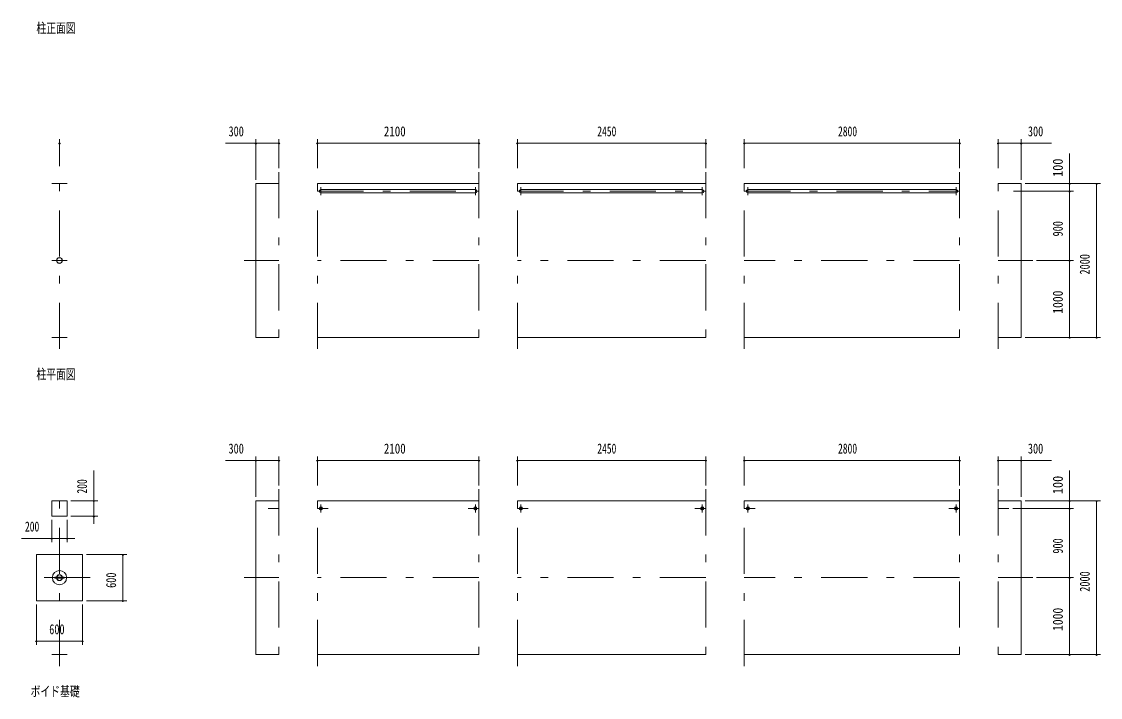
# Model space of a CAD drawing. Units: millimetres, scale not verified. Extents: x -22419 to 22419, y -10500 to 10500.
# Drawn here: x -22419 to -8394, y -8113 to 676 of the extents above; entities that cross this region are included whole.
import ezdxf
from ezdxf.enums import TextEntityAlignment as Align

# ---------------------------------------------------------------- set-up
doc = ezdxf.new("R2010")
doc.units = ezdxf.units.MM
doc.header["$LTSCALE"] = 50
doc.linetypes.add('USER3', pattern=[24, 12, -5, 2, -5])
for name, color, linetype, lineweight in [('0-2_1-0BOLD', 7, 'Continuous', 18), ('0-3_1-2CENTER', 3, 'USER3', 18), ('0-5_1-5DIM', 3, 'Continuous', 18)]:
    doc.layers.add(name, color=color, linetype=linetype, lineweight=lineweight)
doc.styles.add('ＭＳ ゴシック', font='')
doc.styles.get('ＭＳ ゴシック').set_extended_font_data('MS Gothic')

msp = doc.modelspace()

# ---------------------------------------------------------------- linework, layer by layer
at = {"layer": '0-2_1-0BOLD'}
for p, q in [((-22026.55, -1430.33), (-21826.55, -1430.33)), ((-16473.51, -1430.33), (-18573.52, -1430.33)), ((-18527.16, -1508.98), (-16519.87, -1508.98)), ((-13523.51, -1430.33), (-15973.51, -1430.33)), ((-15927.16, -1508.98), (-13569.86, -1508.98)), ((-10223.52, -1430.33), (-13023.51, -1430.33)), ((-12977.16, -1508.98), (-10269.87, -1508.98)), ((-16519.87, -1551.68), (-18527.16, -1551.68)), ((-13569.86, -1551.68), (-15927.16, -1551.68)), ((-10269.87, -1551.68), (-12977.16, -1551.68)), ((-21826.55, -3430.33), (-22026.55, -3430.33)), ((-18573.52, -3430.33), (-16473.51, -3430.33)), ((-15973.51, -3430.33), (-13523.51, -3430.33)), ((-13023.51, -3430.33), (-10223.52, -3430.33)), ((-9423.52, -3430.33), (-9723.52, -3430.33)), ((-22026.55, -5555.32), (-21826.55, -5555.32)), ((-18573.52, -5555.33), (-16473.51, -5555.33)), ((-15973.51, -5555.33), (-13523.51, -5555.33)), ((-13023.51, -5555.33), (-10223.52, -5555.33)), ((-9723.52, -5555.33), (-9423.52, -5555.33)), ((-21986.55, -6548.83), (-21964.14, -6548.83)), ((-21961.3, -6548.83), (-21891.81, -6548.83)), ((-21891.81, -6561.83), (-21961.3, -6561.83)), ((-22026.55, -7555.33), (-21826.55, -7555.33)), ((-16473.51, -7555.32), (-18573.52, -7555.32)), ((-13523.51, -7555.32), (-15973.51, -7555.32)), ((-10223.52, -7555.32), (-13023.51, -7555.32))]:
    msp.add_line(p, q, dxfattribs=at)
for points in [[(-19073.51, -1430.33), (-19373.51, -1430.33), (-19373.51, -3430.33), (-19073.51, -3430.33)], [(-9423.52, -3430.33), (-9423.52, -1430.33), (-9723.52, -1430.33)], [(-21826.55, -5555.33), (-21826.55, -5755.33), (-22026.55, -5755.33), (-22026.55, -5555.33)], [(-19073.51, -7555.32), (-19373.51, -7555.32), (-19373.51, -5555.33), (-19073.51, -5555.33)], [(-9423.52, -5555.33), (-9423.52, -7555.32), (-9723.52, -7555.32)], [(-21964.14, -6561.83), (-21986.55, -6561.83), (-21986.55, -6548.83)], [(-21888.96, -6548.83), (-21866.55, -6548.83), (-21866.55, -6561.83), (-21888.96, -6561.83)]]:
    msp.add_lwpolyline(points, dxfattribs=at)
msp.add_lwpolyline([(-22226.55, -6255.33), (-22226.55, -6855.33), (-21626.55, -6855.33), (-21626.55, -6255.33)], close=True, dxfattribs=at)
for centre, radius in [((-21926.55, -2430.33), 38.15), ((-21926.55, -2430.33), 35.35), ((-18527.16, -5655.33), 21.35), ((-18527.16, -5655.33), 19.05), ((-16519.86, -5655.33), 21.35), ((-16519.86, -5655.33), 19.05), ((-15927.16, -5655.33), 21.35), ((-15927.16, -5655.33), 19.05), ((-13569.86, -5655.33), 21.35), ((-13569.86, -5655.33), 19.05), ((-12977.16, -5655.33), 21.35), ((-12977.16, -5655.33), 19.05), ((-10269.87, -5655.33), 21.35), ((-10269.87, -5655.33), 19.05), ((-21926.55, -6555.33), 92.5), ((-21926.55, -6555.33), 38.15), ((-21926.55, -6555.33), 35.35)]:
    msp.add_circle(centre, radius, dxfattribs=at)
for centre, start, end in [((-18527.16, -1530.33), 90, 270), ((-16519.87, -1530.33), 270, 90), ((-15927.16, -1530.33), 90, 270), ((-13569.86, -1530.33), 270, 90), ((-12977.16, -1530.33), 90, 270), ((-10269.87, -1530.33), 270, 90)]:
    msp.add_arc(centre, 21.35, start, end, dxfattribs=at)
at = {"layer": '0-3_1-2CENTER'}
for p, q in [((-21926.55, -3580.33), (-21926.55, -1280.33)), ((-19073.51, -1280.33), (-19073.51, -3580.33)), ((-18573.52, -3580.33), (-18573.52, -1280.33)), ((-16473.51, -1280.33), (-16473.51, -3580.33)), ((-15973.51, -3580.33), (-15973.51, -1280.33)), ((-13523.51, -1280.33), (-13523.51, -3580.33)), ((-13023.51, -3580.33), (-13023.51, -1280.33)), ((-10223.52, -1280.33), (-10223.52, -3580.33)), ((-9723.52, -3580.33), (-9723.52, -1280.33)), ((-18573.52, -1530.33), (-16473.51, -1530.33)), ((-18527.16, -1478.98), (-18527.16, -1581.68)), ((-16519.87, -1478.98), (-16519.87, -1581.68)), ((-15973.51, -1530.33), (-13523.51, -1530.33)), ((-15927.16, -1478.98), (-15927.16, -1581.68)), ((-13569.86, -1478.98), (-13569.86, -1581.68)), ((-13023.51, -1530.33), (-10223.52, -1530.33)), ((-12977.16, -1478.98), (-12977.16, -1581.68)), ((-10269.87, -1478.98), (-10269.87, -1581.68)), ((-21826.55, -2430.33), (-22026.55, -2430.33)), ((-19073.51, -2430.33), (-19523.51, -2430.33)), ((-16473.51, -2430.33), (-18573.52, -2430.33)), ((-13523.51, -2430.33), (-15973.51, -2430.33)), ((-10223.52, -2430.33), (-13023.51, -2430.33)), ((-9273.52, -2430.33), (-9723.52, -2430.33)), ((-21926.55, -7705.32), (-21926.55, -5405.33)), ((-19073.51, -5405.33), (-19073.51, -7705.32)), ((-18573.52, -7705.32), (-18573.52, -5405.33)), ((-16473.51, -5405.33), (-16473.51, -7705.32)), ((-15973.51, -7705.32), (-15973.51, -5405.33)), ((-13523.51, -5405.33), (-13523.51, -7705.32)), ((-13023.51, -7705.32), (-13023.51, -5405.33)), ((-10223.52, -5405.33), (-10223.52, -7705.32)), ((-9723.52, -5405.33), (-9723.52, -7705.32)), ((-18527.16, -5603.98), (-18527.16, -5706.68)), ((-16519.86, -5603.98), (-16519.86, -5706.68)), ((-15927.16, -5603.98), (-15927.16, -5706.68)), ((-13569.86, -5603.98), (-13569.86, -5706.68)), ((-12977.16, -5603.98), (-12977.16, -5706.68)), ((-10269.87, -5603.98), (-10269.87, -5706.68)), ((-19073.51, -5655.33), (-19214.94, -5655.33)), ((-18573.52, -5655.33), (-18432.09, -5655.33)), ((-16614.93, -5655.33), (-16473.51, -5655.33)), ((-15973.51, -5655.33), (-15832.09, -5655.33)), ((-13664.94, -5655.33), (-13523.51, -5655.33)), ((-13023.51, -5655.33), (-12882.09, -5655.33)), ((-10364.94, -5655.33), (-10223.52, -5655.33)), ((-9582.1, -5655.33), (-9723.52, -5655.33)), ((-21526.55, -6555.33), (-22326.55, -6555.33)), ((-19073.51, -6555.32), (-19523.51, -6555.32)), ((-16473.51, -6555.32), (-18573.52, -6555.32)), ((-13523.51, -6555.32), (-15973.51, -6555.32)), ((-10223.52, -6555.32), (-13023.51, -6555.32)), ((-9273.52, -6555.32), (-9723.52, -6555.32))]:
    msp.add_line(p, q, dxfattribs=at)
at = {"layer": '0-5_1-5DIM'}
for p, q in [((-21916.55, -905.33), (-21936.55, -905.33)), ((-21926.55, -1205.33), (-21926.55, -855.33)), ((-19766.01, -905.33), (-19373.51, -905.33)), ((-19363.51, -905.33), (-19383.51, -905.33)), ((-19373.51, -855.33), (-19373.51, -1380.33)), ((-19373.51, -905.33), (-19073.51, -905.33)), ((-19063.51, -905.33), (-19083.51, -905.33)), ((-19073.51, -855.33), (-19073.51, -1230.33)), ((-18563.52, -905.33), (-18583.52, -905.33)), ((-18573.52, -1230.33), (-18573.52, -855.33)), ((-18573.52, -905.33), (-16473.51, -905.33)), ((-16463.51, -905.33), (-16483.51, -905.33)), ((-16473.51, -855.33), (-16473.51, -1230.33)), ((-15963.51, -905.33), (-15983.51, -905.33)), ((-15973.51, -1230.33), (-15973.51, -855.33)), ((-15973.51, -905.33), (-13523.51, -905.33)), ((-13513.51, -905.33), (-13533.51, -905.33)), ((-13523.51, -855.33), (-13523.51, -1230.33)), ((-13013.51, -905.33), (-13033.51, -905.33)), ((-13023.51, -1230.33), (-13023.51, -855.33)), ((-13023.51, -905.33), (-10223.52, -905.33)), ((-10213.52, -905.33), (-10233.52, -905.33)), ((-10223.52, -1230.33), (-10223.52, -855.33)), ((-9713.52, -905.33), (-9733.52, -905.33)), ((-9723.52, -1230.33), (-9723.52, -855.33)), ((-9723.52, -905.33), (-9423.52, -905.33)), ((-9413.52, -905.33), (-9433.52, -905.33)), ((-9423.52, -855.33), (-9423.52, -1380.33)), ((-9031.01, -905.33), (-9423.52, -905.33)), ((-8793.52, -1430.33), (-8793.52, -1037.83)), ((-9523.17, -1530.33), (-8743.52, -1530.33)), ((-9373.52, -1430.33), (-8393.51, -1430.33)), ((-8783.52, -1430.33), (-8803.52, -1430.33)), ((-8783.52, -1530.33), (-8803.52, -1530.33)), ((-8793.52, -1530.33), (-8793.52, -1430.33)), ((-8793.52, -2430.33), (-8793.52, -1530.33)), ((-8433.51, -1430.33), (-8453.51, -1430.33)), ((-8443.51, -1430.33), (-8443.51, -3430.33)), ((-8743.52, -2430.33), (-9223.52, -2430.33)), ((-8783.52, -2430.33), (-8803.52, -2430.33)), ((-8793.52, -3430.33), (-8793.52, -2430.33)), ((-9373.52, -3430.33), (-8393.51, -3430.33)), ((-8783.52, -3430.33), (-8803.52, -3430.33)), ((-8433.51, -3430.33), (-8453.51, -3430.33)), ((-19373.51, -5030.33), (-19766.01, -5030.33)), ((-19363.51, -5030.33), (-19383.51, -5030.33)), ((-19373.51, -5505.33), (-19373.51, -4980.33)), ((-19373.51, -5030.33), (-19073.51, -5030.33)), ((-19063.51, -5030.33), (-19083.51, -5030.33)), ((-19073.51, -4980.33), (-19073.51, -5355.33)), ((-18563.52, -5030.33), (-18583.52, -5030.33)), ((-18573.52, -5355.33), (-18573.52, -4980.33)), ((-18573.52, -5030.33), (-16473.51, -5030.33)), ((-16463.51, -5030.33), (-16483.51, -5030.33)), ((-16473.51, -4980.33), (-16473.51, -5355.33)), ((-15963.51, -5030.33), (-15983.51, -5030.33)), ((-15973.51, -5355.33), (-15973.51, -4980.33)), ((-15973.51, -5030.33), (-13523.51, -5030.33)), ((-13513.51, -5030.33), (-13533.51, -5030.33)), ((-13523.51, -4980.33), (-13523.51, -5355.33)), ((-13013.51, -5030.33), (-13033.51, -5030.33)), ((-13023.51, -5355.33), (-13023.51, -4980.33)), ((-13023.51, -5030.33), (-10223.52, -5030.33)), ((-10213.52, -5030.33), (-10233.52, -5030.33)), ((-10223.52, -5355.33), (-10223.52, -4980.33)), ((-9713.52, -5030.33), (-9733.52, -5030.33)), ((-9723.52, -4980.33), (-9723.52, -5355.33)), ((-9723.52, -5030.33), (-9423.52, -5030.33)), ((-9413.52, -5030.33), (-9433.52, -5030.33)), ((-9423.52, -5505.33), (-9423.52, -4980.33)), ((-9423.52, -5030.33), (-9031.01, -5030.33)), ((-21479.53, -5555.32), (-21479.53, -5162.83)), ((-8793.52, -5162.82), (-8793.52, -5555.32)), ((-21429.53, -5555.32), (-21776.55, -5555.32)), ((-21469.53, -5555.32), (-21489.53, -5555.32)), ((-21479.53, -5755.33), (-21479.53, -5555.32)), ((-8393.51, -5555.33), (-9373.52, -5555.33)), ((-8783.52, -5555.33), (-8803.52, -5555.33)), ((-8793.52, -5655.33), (-8793.52, -5555.33)), ((-8433.51, -5555.33), (-8453.51, -5555.33)), ((-8443.51, -5555.33), (-8443.51, -7555.32)), ((-8743.52, -5655.33), (-9532.1, -5655.33)), ((-8783.52, -5655.33), (-8803.52, -5655.33)), ((-8793.52, -6555.32), (-8793.52, -5655.33)), ((-22026.55, -6094.63), (-22026.55, -5805.33)), ((-21826.55, -5805.33), (-21826.55, -6094.63)), ((-21776.55, -5755.33), (-21429.53, -5755.33)), ((-21469.53, -5755.33), (-21489.53, -5755.33)), ((-21479.53, -5755.33), (-21479.53, -5855.33)), ((-22026.55, -6044.63), (-22419.05, -6044.63)), ((-22016.55, -6044.63), (-22036.55, -6044.63)), ((-22026.55, -6044.63), (-21826.55, -6044.63)), ((-21816.55, -6044.63), (-21836.55, -6044.63)), ((-21826.55, -6044.63), (-21726.55, -6044.63)), ((-21051.55, -6255.33), (-21576.55, -6255.33)), ((-21091.55, -6255.33), (-21111.55, -6255.33)), ((-21101.55, -6855.33), (-21101.55, -6255.33)), ((-8743.52, -6555.32), (-9223.52, -6555.32)), ((-8783.52, -6555.32), (-8803.52, -6555.32)), ((-8793.52, -7555.32), (-8793.52, -6555.32)), ((-21576.55, -6855.33), (-21051.55, -6855.33)), ((-21091.55, -6855.33), (-21111.55, -6855.33)), ((-22226.55, -6905.33), (-22226.55, -7430.33)), ((-21626.55, -7430.33), (-21626.55, -6905.33)), ((-22216.55, -7380.33), (-22236.55, -7380.33)), ((-22226.55, -7380.33), (-21626.55, -7380.33)), ((-21616.55, -7380.33), (-21636.55, -7380.33)), ((-9373.52, -7555.32), (-8393.51, -7555.32)), ((-8783.52, -7555.32), (-8803.52, -7555.32)), ((-8433.51, -7555.32), (-8453.51, -7555.32))]:
    msp.add_line(p, q, dxfattribs=at)
for centre in [(-21926.55, -905.33), (-19373.51, -905.33), (-19073.51, -905.33), (-18573.52, -905.33), (-16473.51, -905.33), (-15973.51, -905.33), (-13523.51, -905.33), (-13023.51, -905.33), (-10223.52, -905.33), (-9723.52, -905.33), (-9423.52, -905.33), (-8793.52, -1430.33), (-8793.52, -1530.33), (-8443.51, -1430.33), (-8793.52, -2430.33), (-8793.52, -3430.33), (-8443.51, -3430.33), (-19373.51, -5030.33), (-19073.51, -5030.33), (-18573.52, -5030.33), (-16473.51, -5030.33), (-15973.51, -5030.33), (-13523.51, -5030.33), (-13023.51, -5030.33), (-10223.52, -5030.33), (-9723.52, -5030.33), (-9423.52, -5030.33), (-21479.53, -5555.32), (-8793.52, -5555.33), (-8443.51, -5555.33), (-8793.52, -5655.33), (-21479.53, -5755.33), (-22026.55, -6044.63), (-21826.55, -6044.63), (-21101.55, -6255.33), (-8793.52, -6555.32), (-21101.55, -6855.33), (-22226.55, -7380.33), (-21626.55, -7380.33), (-8793.52, -7555.32), (-8443.51, -7555.32)]:
    msp.add_arc(centre, 10, 180, 0, dxfattribs=at)

# ---------------------------------------------------------------- texts
at = {"layer": '0-5_1-5DIM', "color": 7, "style": 'ＭＳ ゴシック'}
for s, width, p in [('柱正面図', 0.7, (-22226.55, 487.43)), ('300', 0.75, (-19728.86, -855.33)), ('2100', 0.8, (-17708.9, -855.33)), ('2450', 0.7, (-14934.52, -855.33)), ('2800', 0.7, (-11804.79, -855.33)), ('300', 0.75, (-9336.37, -855.33)), ('柱平面図', 0.7, (-22226.55, -4012.56)), ('300', 0.75, (-19728.86, -4980.33)), ('2100', 0.8, (-17708.9, -4980.33)), ('2450', 0.7, (-14934.52, -4980.33)), ('2800', 0.7, (-11804.79, -4980.33)), ('300', 0.75, (-9336.37, -4980.33)), ('200', 0.7, (-22375.06, -5994.63)), ('600', 0.75, (-22059.41, -7330.33)), ('ボイド基礎', 0.7, (-22301.55, -8137.56))]:
    msp.add_text(s, height=130.2, dxfattribs=dict(at, width=width)).set_placement(p, align=Align.BOTTOM_LEFT)
for s, width, p in [('100', 0.9, (-8843.52, -1344.66)), ('900', 0.75, (-8843.52, -2117.95)), ('2000', 0.75, (-8493.51, -2613.36)), ('1000', 0.85, (-8843.52, -3123.13)), ('200', 0.7, (-21529.53, -5461.34)), ('100', 0.9, (-8843.52, -5469.65)), ('900', 0.75, (-8843.52, -6242.95)), ('600', 0.75, (-21151.55, -6688.19)), ('2000', 0.75, (-8493.51, -6738.36)), ('1000', 0.85, (-8843.52, -7248.13))]:
    msp.add_text(s, height=130.2, rotation=90, dxfattribs=dict(at, width=width)).set_placement(p, align=Align.BOTTOM_LEFT)

doc.saveas('drawing.dxf')
